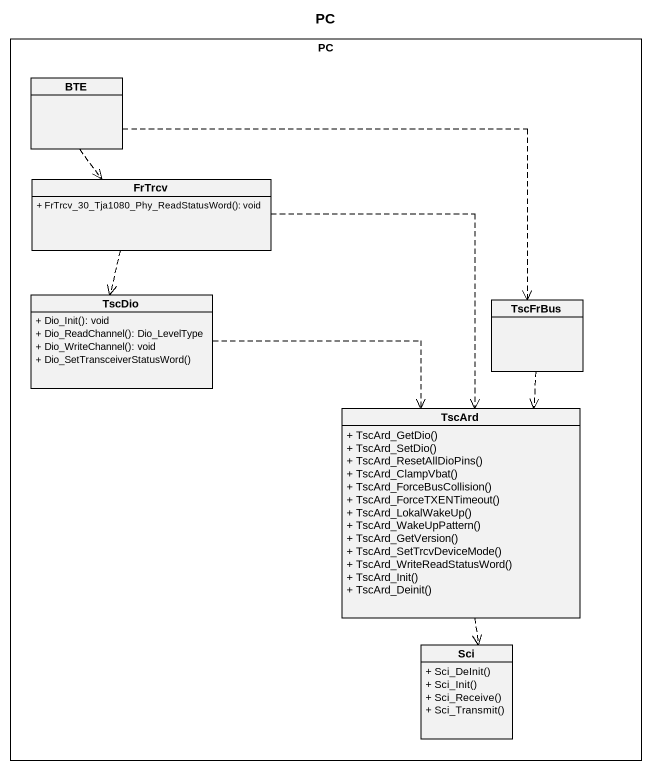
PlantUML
@startuml
title PC
hide circle
hide empty members
skinparam classAttributeIconSize 0
rectangle PC {
  class BTE
  class FrTrcv {
    + FrTrcv_30_Tja1080_Phy_ReadStatusWord(): void
  }
  class TscDio {
    + Dio_Init(): void
    + Dio_ReadChannel(): Dio_LevelType
    + Dio_WriteChannel(): void
    + Dio_SetTransceiverStatusWord()
  }
  class TscFrBus
  class TscArd {
    + TscArd_GetDio()
    + TscArd_SetDio()
    + TscArd_ResetAllDioPins()
    + TscArd_ClampVbat()
    + TscArd_ForceBusCollision()
    + TscArd_ForceTXENTimeout()
    + TscArd_LokalWakeUp()
    + TscArd_WakeUpPattern()
    + TscArd_GetVersion()
    + TscArd_SetTrcvDeviceMode()
    + TscArd_WriteReadStatusWord()
    + TscArd_Init()
    + TscArd_Deinit()
  }
  class Sci {
    + Sci_DeInit()
    + Sci_Init()
    + Sci_Receive()
    + Sci_Transmit()
  }
}
BTE ..> FrTrcv
BTE .right.> TscFrBus
FrTrcv ..> TscDio
FrTrcv ..> TscArd
TscDio .right.> TscArd
TscFrBus ..> TscArd
TscArd ..> Sci
@enduml
